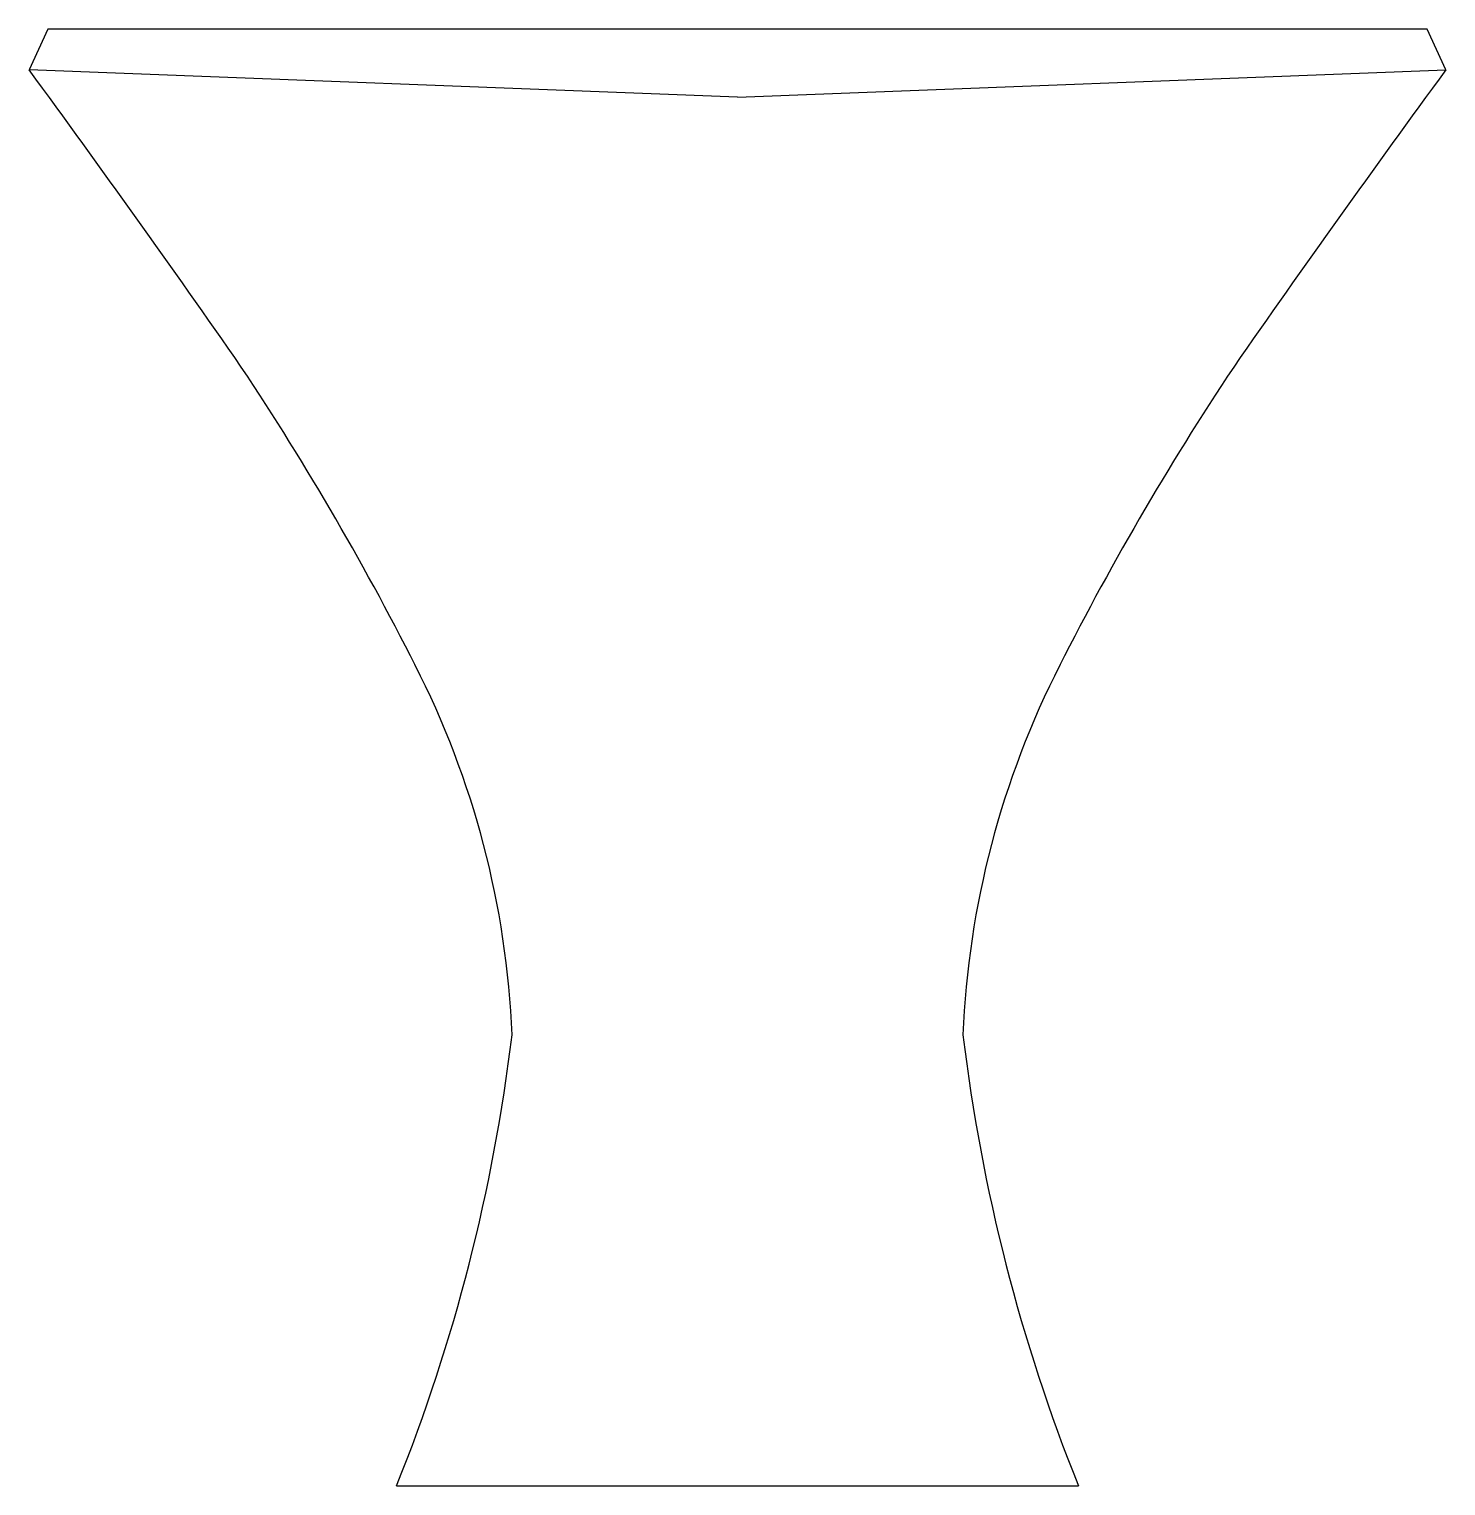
# Model space of a CAD drawing. Header units: millimetres. Extents: x -2999.495 to -2999.116, y 2974.763 to 2975.153.
import ezdxf

# ---------------------------------------------------------------- set-up
doc = ezdxf.new("R2010")
doc.units = ezdxf.units.MM
doc.header["$LTSCALE"] = 10
doc.layers.add('banheiro_louças', color=2, linetype='Continuous')

msp = doc.modelspace()

# ---------------------------------------------------------------- linework, layer by layer
at = {"layer": 'banheiro_louças'}
for p, q in [((-2999.490196313587, 2975.153135649183), (-2999.495159327587, 2975.142231687183)), ((-2999.120952958587, 2975.153135649183), (-2999.490196313587, 2975.153135649183)), ((-2999.115989944587, 2975.142231687183), (-2999.120952958587, 2975.153135649183)), ((-2999.305574636587, 2975.134946080183), (-2999.495159327587, 2975.142231687183)), ((-2999.305574636587, 2975.134946080183), (-2999.115989944587, 2975.142231687183)), ((-2999.396828083587, 2974.763135649183), (-2999.214321188092, 2974.763135649183))]:
    msp.add_line(p, q, dxfattribs=at)
for centre, radius, start, end in [((-3002.651472128587, 2972.829907457183), 3.912691381, 34.79542199997449, 36.22661700001336), ((-2995.959677144587, 2972.829907457183), 3.912691381, 143.7733829999867, 145.2045780000255), ((-3000.079706768587, 2974.635302656183), 0.7706721, 26.56638799999982, 33.67953799998859), ((-2998.531442503587, 2974.635302656183), 0.7706721, 146.3204620000114, 153.4336120000002), ((-2999.604362875587, 2974.874306094183), 0.238628892, 2.294923999982866, 27.10318100002671), ((-2999.006786397587, 2974.874306094183), 0.238628892, 152.8968189999733, 177.7050760000171), ((-2999.839431001587, 2974.940748633183), 0.4769105940000001, 338.1348060000258, 353.1493079999884), ((-2998.771718270587, 2974.940748633183), 0.4769105940000001, 186.8506920000117, 201.8651939999742)]:
    msp.add_arc(centre, radius, start, end, dxfattribs=at)

doc.saveas('drawing.dxf')
